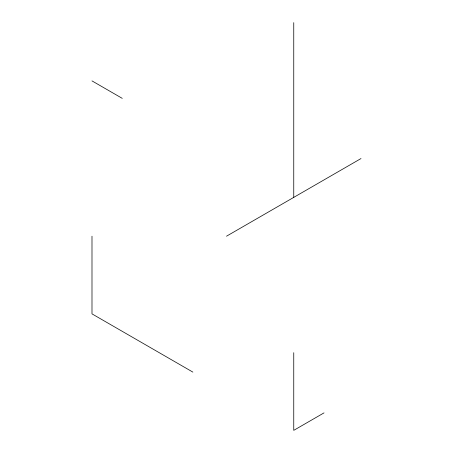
<?xml version="1.0" encoding="UTF-8"?>
<svg xmlns="http://www.w3.org/2000/svg" width="453" height="453" viewBox="0 0 453 453"><rect width="100%" height="100%" fill="white"/><g stroke="black" fill="none" stroke-linecap="round" stroke-linejoin="round"><path stroke-width="0.68" d="M226.5 236.206L361.007 158.55M324.02 412.876L293.754 430.35L293.754 352.694M91.993 80.894L122.259 98.363M192.876 372.106L91.993 313.867L91.993 236.206M293.754 22.65L293.754 197.378"/></g></svg>
